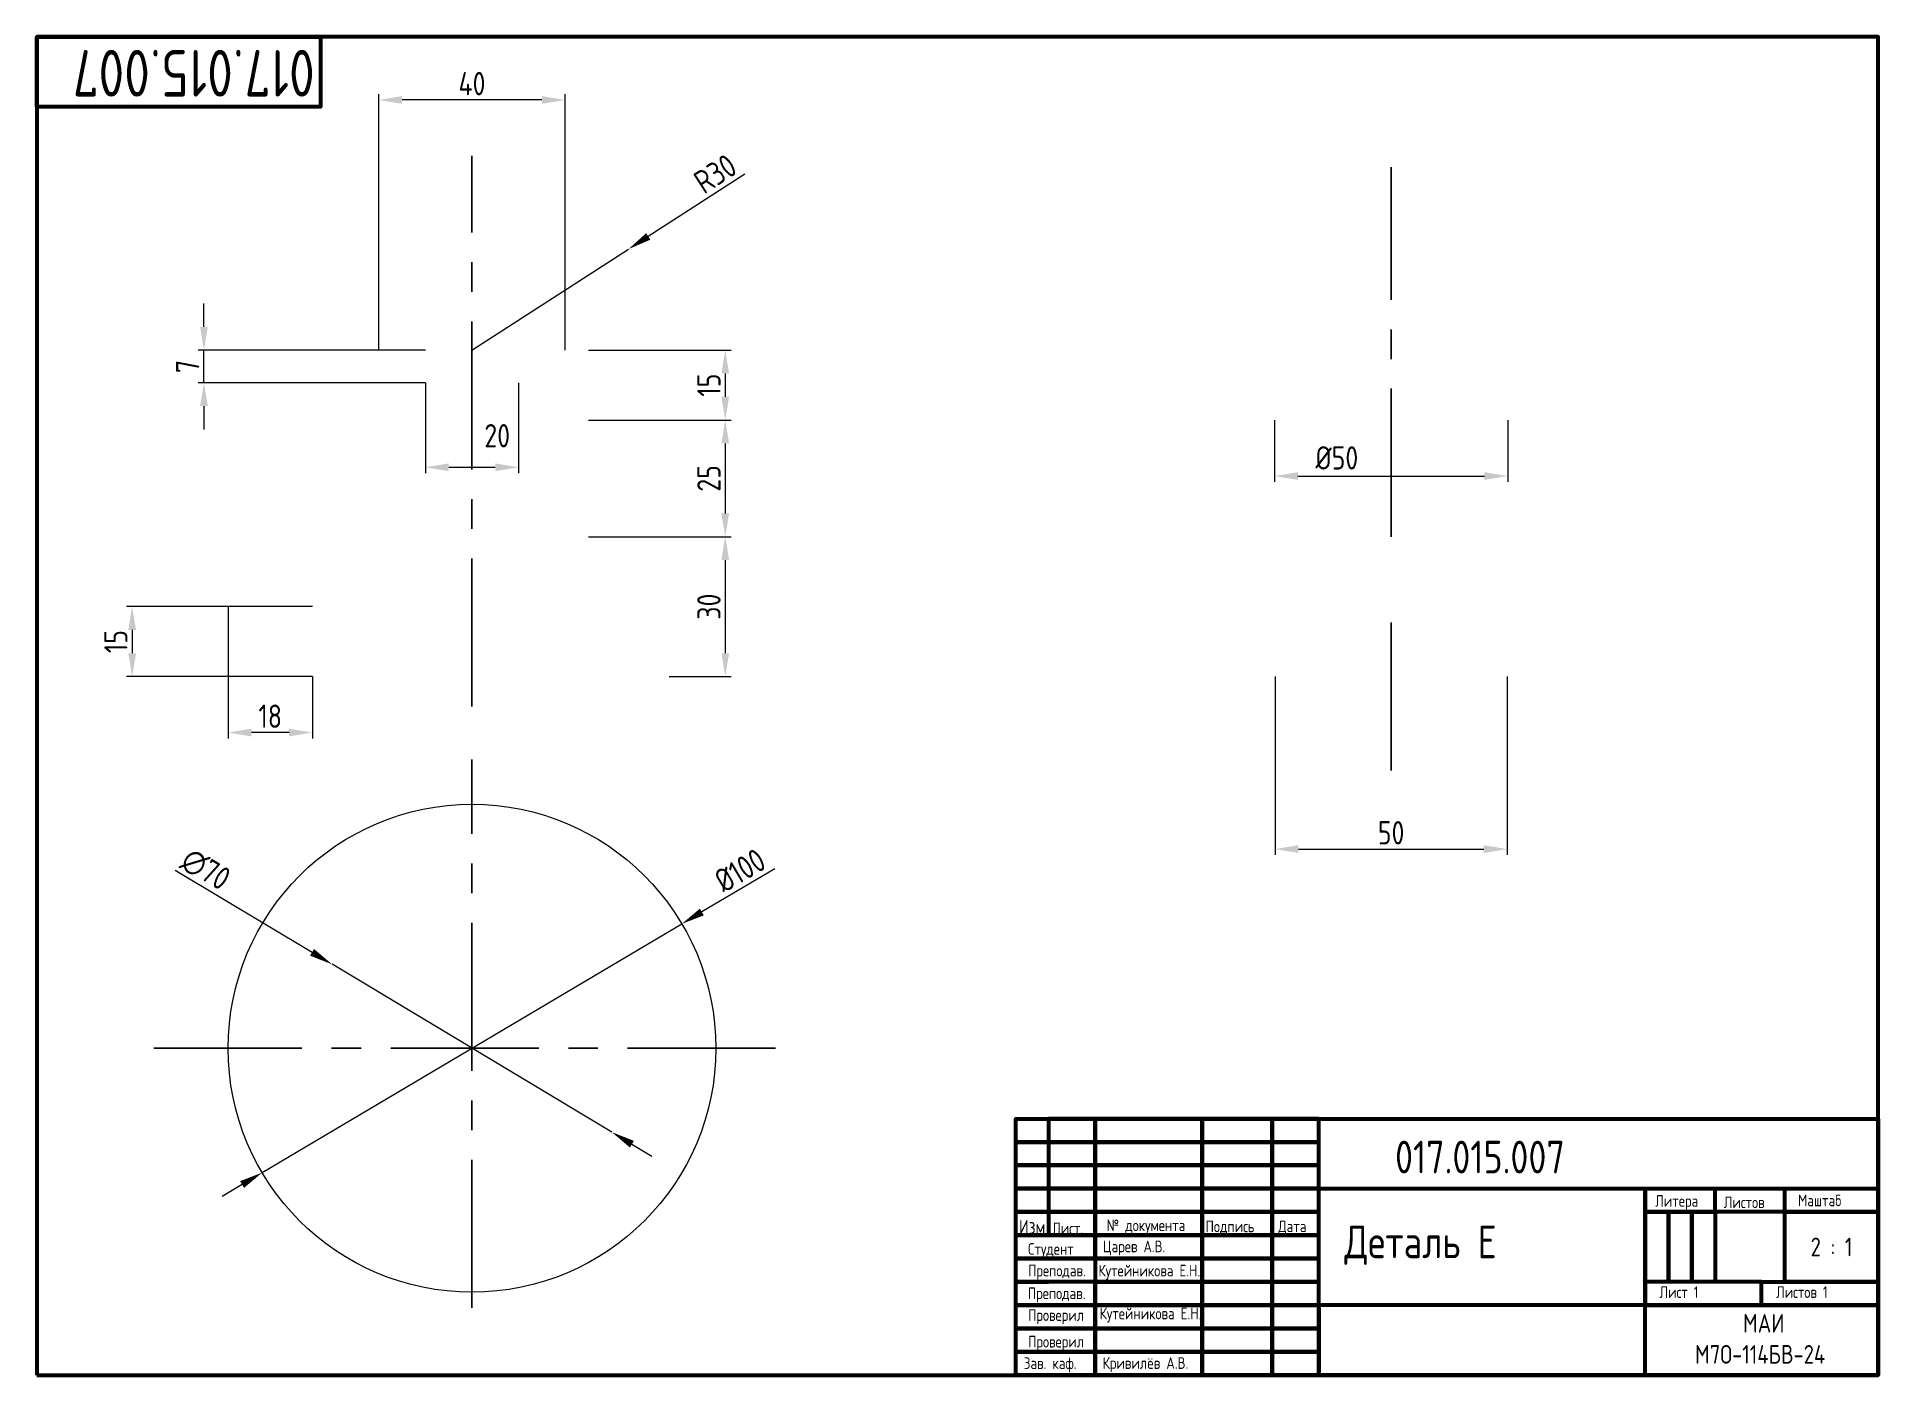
# Paper-space layout 'Деталь Е' of a CAD drawing. Header units: millimetres. Extents: x 20 to 415, y 5 to 292.
import ezdxf

# ---------------------------------------------------------------- set-up
doc = ezdxf.new("R2010")
doc.units = ezdxf.units.MM
doc.linetypes.add('CENTER', pattern=[50.800000000000004, 31.75, -6.35, 6.35, -6.35])
for name, color, linetype, lineweight in [('AM_5', 3, 'Continuous', 25), ('Оси', 1, 'CENTER', 30), ('Основной', 5, 'Continuous', 70), ('Текст', 3, 'Continuous', 20)]:
    doc.layers.add(name, color=color, linetype=linetype, lineweight=lineweight)
doc.styles.get("Standard").update_dxf_attribs({"font": 'arial.ttf'})
doc.styles.add('ГОСТ', font='GOST_A.TTF')
doc.dimstyles.new('Apx$0', dxfattribs={"dimtxt": 5, "dimasz": 5, "dimexe": 1.25, "dimexo": 0, "dimgap": 1, "dimtad": 1, "dimdsep": 46, "dimtxsty": 'ГОСТ', "dimcen": 5, "dimclrd": 256, "dimclre": 256, "dimclrt": 256, "dimadec": 0, "dimazin": 2, "dimtp": 0.1, "dimtm": 0.1, "dimtfac": 0.71, "dimtmove": 1, "dimatfit": 3, "dimldrblk": 'NONE', "dimfxl": 1, "dimlwd": -1, "dimlwe": -1, "dimarcsym": 0})
doc.dimstyles.new('Apx$3', dxfattribs={"dimtxt": 5, "dimasz": 5, "dimexe": 1.25, "dimexo": 0, "dimgap": 1, "dimtad": 1, "dimdsep": 46, "dimtxsty": 'ГОСТ', "dimcen": 5, "dimclrd": 256, "dimclre": 256, "dimclrt": 256, "dimadec": 0, "dimazin": 2, "dimtp": 0.1, "dimtm": 0.1, "dimtfac": 0.71, "dimtmove": 1, "dimatfit": 3, "dimldrblk": 'NONE', "dimfxl": 1, "dimlwd": -1, "dimlwe": -1, "dimarcsym": 0})
doc.dimstyles.new('Apx$4', dxfattribs={"dimtxt": 5, "dimasz": 5, "dimexe": 1.25, "dimexo": 0, "dimgap": 1, "dimtad": 1, "dimdsep": 46, "dimtxsty": 'ГОСТ', "dimcen": 5, "dimclrd": 256, "dimclre": 256, "dimclrt": 256, "dimadec": 0, "dimazin": 2, "dimtp": 0.1, "dimtm": 0.1, "dimtfac": 0.71, "dimtmove": 1, "dimatfit": 3, "dimldrblk": 'NONE', "dimfxl": 1, "dimlwd": -1, "dimlwe": -1, "dimarcsym": 0})

# ---------------------------------------------------------------- blocks, each defined once
blk = doc.blocks.new('*D12')
at = {"layer": 'AM_5', "transparency": 16777216}
for p, q in [((285.64071651006, 154.808548846663), (285.64071651006, 116.5633198341019)), ((335.4009570425796, 154.808548846663), (335.4009570425796, 116.5633198341019)), ((290.64071651006, 117.8133198341019), (330.4009570425796, 117.8133198341019))]:
    blk.add_line(p, q, dxfattribs=at)
for points in [[(290.64071651006, 118.6466531674352), (290.64071651006, 116.9799865007686), (285.64071651006, 117.8133198341019)], [(330.4009570425796, 118.6466531674352), (330.4009570425796, 116.9799865007686), (335.4009570425796, 117.8133198341019)]]:
    blk.add_solid(points, dxfattribs=at)
at = {"layer": 'Defpoints', "color": 0, "transparency": 16777216}
for p in [(285.64071651006, 154.808548846663), (335.4009570425796, 154.808548846663), (335.4009570425796, 117.8133198341019)]:
    blk.add_point(p, dxfattribs=at)
at = {"layer": 'AM_5', "transparency": 16777216, "insert": (310.5208367763198, 121.3151068248095), "char_height": 5, "attachment_point": 5, "style": 'ГОСТ'}
blk.add_mtext('50', dxfattribs=at)
blk = doc.blocks.new('_NONE')
blk = doc.blocks.new('*D13')
at = {"layer": 'AM_5', "transparency": 16777216}
for p, q in [((155.6758348249717, 184.808548846663), (168.9258348249719, 184.808548846663)), ((167.6758348249719, 179.808548846663), (167.6758348249719, 159.808548846663)), ((155.6758348249717, 154.808548846663), (168.9258348249719, 154.808548846663))]:
    blk.add_line(p, q, dxfattribs=at)
for points in [[(166.8425014916386, 179.808548846663), (168.5091681583052, 179.808548846663), (167.6758348249719, 184.808548846663)], [(166.8425014916386, 159.808548846663), (168.5091681583052, 159.808548846663), (167.6758348249719, 154.808548846663)]]:
    blk.add_solid(points, dxfattribs=at)
at = {"layer": 'Defpoints', "color": 0, "transparency": 16777216}
for p in [(155.6758348249717, 184.808548846663), (155.6758348249717, 154.808548846663), (167.6758348249719, 154.808548846663)]:
    blk.add_point(p, dxfattribs=at)
at = {"layer": 'AM_5', "transparency": 16777216, "insert": (164.1740478342643, 169.808548846663), "char_height": 5, "attachment_point": 5, "rotation": 90, "style": 'ГОСТ'}
blk.add_mtext('30', dxfattribs=at)
blk = doc.blocks.new('*D14')
at = {"layer": 'AM_5', "transparency": 16777216}
for p, q in [((138.3472459921925, 209.8085488466631), (168.9258348349732, 209.8085488466631)), ((167.6758348349732, 204.8085488466631), (167.6758348349732, 189.808548846663)), ((138.3472459921925, 184.808548846663), (168.9258348349732, 184.808548846663))]:
    blk.add_line(p, q, dxfattribs=at)
for points in [[(166.8425015016398, 204.8085488466631), (168.5091681683065, 204.8085488466631), (167.6758348349732, 209.8085488466631)], [(166.8425015016399, 189.808548846663), (168.5091681683066, 189.808548846663), (167.6758348349732, 184.808548846663)]]:
    blk.add_solid(points, dxfattribs=at)
at = {"layer": 'Defpoints', "color": 0, "transparency": 16777216}
for p in [(138.3472459921925, 209.8085488466631), (138.3472459921925, 184.808548846663), (167.6758348349732, 184.808548846663)]:
    blk.add_point(p, dxfattribs=at)
at = {"layer": 'AM_5', "transparency": 16777216, "insert": (164.1740478442656, 197.308548846663), "char_height": 5, "attachment_point": 5, "rotation": 90, "style": 'ГОСТ'}
blk.add_mtext('25', dxfattribs=at)
blk = doc.blocks.new('*D15')
at = {"layer": 'AM_5', "transparency": 16777216}
for p, q in [((138.3472459921925, 224.8085488466631), (168.9258348349736, 224.8085488466631)), ((167.6758348349736, 219.8085488466631), (167.6758348349736, 214.8085488466631)), ((138.3472459921925, 209.8085488466631), (168.9258348349736, 209.8085488466631))]:
    blk.add_line(p, q, dxfattribs=at)
for points in [[(166.8425015016402, 219.8085488466631), (168.5091681683069, 219.8085488466631), (167.6758348349736, 224.8085488466631)], [(166.8425015016402, 214.8085488466631), (168.5091681683069, 214.8085488466631), (167.6758348349736, 209.8085488466631)]]:
    blk.add_solid(points, dxfattribs=at)
at = {"layer": 'Defpoints', "color": 0, "transparency": 16777216}
for p in [(138.3472459921925, 224.8085488466631), (138.3472459921925, 209.8085488466631), (167.6758348349736, 209.8085488466631)]:
    blk.add_point(p, dxfattribs=at)
at = {"layer": 'AM_5', "transparency": 16777216, "insert": (164.1722608535583, 217.308548846663), "char_height": 5, "attachment_point": 5, "rotation": 90, "style": 'ГОСТ'}
blk.add_mtext('15', dxfattribs=at)
blk = doc.blocks.new('*D16')
at = {"layer": 'AM_5', "transparency": 16777216}
for p, q in [((171.8753849569423, 262.5682354207364), (151.1607137953127, 249.2040741064801)), ((113.3472459921923, 224.808548846663), (146.9592173727437, 246.4934601887226))]:
    blk.add_line(p, q, dxfattribs=at)
blk.add_solid([(150.7089448090198, 249.9043235102416), (151.6124827816056, 248.5038247027186), (146.9592173727437, 246.4934601887226)], dxfattribs=at)
at = {"layer": 'Defpoints', "color": 0, "transparency": 16777216}
for p in [(146.9592173727437, 246.4934601887226), (113.3472459921923, 224.808548846663)]:
    blk.add_point(p, dxfattribs=at)
at = {"layer": 'AM_5', "transparency": 16777216, "insert": (165.5313287232414, 262.6426488677534), "char_height": 5, "attachment_point": 5, "rotation": 32.828263168746716, "style": 'ГОСТ'}
blk.add_mtext('R30', dxfattribs=at)
blk = doc.blocks.new('*D17')
at = {"layer": 'AM_5', "transparency": 16777216}
for p, q in [((93.34724599219248, 224.808548846663), (93.34724599219248, 279.7138680788946)), ((128.3472459921925, 278.4638680788946), (98.34724599219248, 278.4638680788946)), ((133.3472459921925, 224.808548846663), (133.3472459921925, 279.7138680788946))]:
    blk.add_line(p, q, dxfattribs=at)
for points in [[(98.34724599219248, 279.2972014122279), (98.34724599219248, 277.6305347455613), (93.34724599219248, 278.4638680788946)], [(128.3472459921925, 279.2972014122279), (128.3472459921925, 277.6305347455613), (133.3472459921925, 278.4638680788946)]]:
    blk.add_solid(points, dxfattribs=at)
at = {"layer": 'Defpoints', "color": 0, "transparency": 16777216}
for p in [(93.34724599219248, 278.4638680788946), (93.34724599219248, 224.808548846663), (133.3472459921925, 224.808548846663)]:
    blk.add_point(p, dxfattribs=at)
at = {"layer": 'AM_5', "transparency": 16777216, "insert": (113.3472459921925, 281.9656550696023), "char_height": 5, "attachment_point": 5, "style": 'ГОСТ'}
blk.add_mtext('40', dxfattribs=at)
blk = doc.blocks.new('*D18')
at = {"layer": 'AM_5', "transparency": 16777216}
for p, q in [((103.3472459921925, 217.808548846663), (103.3472459921925, 198.4410428647089)), ((123.3472459921925, 217.808548846663), (123.3472459921925, 198.4410428647089)), ((108.3472459921925, 199.6910428647089), (118.3472459921925, 199.6910428647089))]:
    blk.add_line(p, q, dxfattribs=at)
for points in [[(108.3472459921925, 200.5243761980423), (108.3472459921925, 198.8577095313756), (103.3472459921925, 199.6910428647089)], [(118.3472459921925, 200.5243761980423), (118.3472459921925, 198.8577095313756), (123.3472459921925, 199.6910428647089)]]:
    blk.add_solid(points, dxfattribs=at)
at = {"layer": 'Defpoints', "color": 0, "transparency": 16777216}
for p in [(103.3472459921925, 217.808548846663), (123.3472459921925, 217.808548846663), (123.3472459921925, 199.6910428647089)]:
    blk.add_point(p, dxfattribs=at)
at = {"layer": 'AM_5', "transparency": 16777216, "insert": (118.7598153436709, 206.4600506448498), "char_height": 5, "attachment_point": 5, "style": 'ГОСТ'}
blk.add_mtext('20', dxfattribs=at)
blk = doc.blocks.new('*D19')
at = {"layer": 'AM_5', "transparency": 16777216}
for p, q in [((61.02623280323881, 169.808548846663), (61.02623280323881, 141.558548846663)), ((79.10269827856449, 154.808548846663), (79.10269827856449, 141.558548846663)), ((74.10269827856449, 142.808548846663), (66.02623280323881, 142.808548846663))]:
    blk.add_line(p, q, dxfattribs=at)
for points in [[(66.02623280323881, 143.6418821799963), (66.02623280323881, 141.9752155133297), (61.02623280323881, 142.808548846663)], [(74.10269827856449, 143.6418821799963), (74.10269827856449, 141.9752155133297), (79.10269827856449, 142.808548846663)]]:
    blk.add_solid(points, dxfattribs=at)
at = {"layer": 'Defpoints', "color": 0, "transparency": 16777216}
for p in [(61.02623280323881, 169.808548846663), (79.10269827856449, 154.808548846663), (61.02623280323881, 142.808548846663)]:
    blk.add_point(p, dxfattribs=at)
at = {"layer": 'AM_5', "transparency": 16777216, "insert": (70.06446554090165, 146.3121228280783), "char_height": 5, "attachment_point": 5, "style": 'ГОСТ'}
blk.add_mtext('18', dxfattribs=at)
blk = doc.blocks.new('*D20')
at = {"layer": 'AM_5', "transparency": 16777216}
for p, q in [((79.10269827856452, 169.808548846663), (39.20095202744928, 169.808548846663)), ((40.45095202744928, 164.808548846663), (40.45095202744928, 159.808548846663)), ((79.10269827856452, 154.808548846663), (39.20095202744928, 154.808548846663))]:
    blk.add_line(p, q, dxfattribs=at)
for points in [[(39.61761869411594, 164.808548846663), (41.28428536078261, 164.808548846663), (40.45095202744928, 169.808548846663)], [(39.61761869411594, 159.808548846663), (41.28428536078261, 159.808548846663), (40.45095202744928, 154.808548846663)]]:
    blk.add_solid(points, dxfattribs=at)
at = {"layer": 'Defpoints', "color": 0, "transparency": 16777216}
for p in [(79.10269827856452, 169.808548846663), (40.45095202744928, 154.808548846663), (79.10269827856452, 154.808548846663)]:
    blk.add_point(p, dxfattribs=at)
at = {"layer": 'AM_5', "transparency": 16777216, "insert": (36.94737804603402, 162.308548846663), "char_height": 5, "attachment_point": 5, "rotation": 90, "style": 'ГОСТ'}
blk.add_mtext('15', dxfattribs=at)
blk = doc.blocks.new('*D21')
at = {"layer": 'AM_5', "transparency": 16777216}
for p, q in [((55.83867691644494, 229.8085488466631), (55.83867691644494, 234.8085488466631)), ((103.3472459921925, 224.8085488466631), (54.58867691644494, 224.8085488466631)), ((55.83867691644494, 217.8085488466631), (55.83867691644494, 224.8085488466631)), ((103.3472459921925, 217.8085488466631), (54.58867691644494, 217.8085488466631)), ((55.83867691644494, 212.8085488466631), (55.83867691644495, 207.8085488466631))]:
    blk.add_line(p, q, dxfattribs=at)
for points in [[(55.0053435831116, 229.8085488466631), (56.67201024977827, 229.8085488466631), (55.83867691644494, 224.8085488466631)], [(55.0053435831116, 212.8085488466631), (56.67201024977827, 212.8085488466631), (55.83867691644494, 217.8085488466631)]]:
    blk.add_solid(points, dxfattribs=at)
at = {"layer": 'Defpoints', "color": 0, "transparency": 16777216}
for p in [(55.83867691644494, 224.8085488466631), (103.3472459921925, 224.8085488466631), (103.3472459921925, 217.8085488466631)]:
    blk.add_point(p, dxfattribs=at)
at = {"layer": 'AM_5', "transparency": 16777216, "insert": (52.33688992573734, 221.308548846663), "char_height": 5, "attachment_point": 5, "rotation": 90, "style": 'ГОСТ'}
blk.add_mtext('7', dxfattribs=at)
blk = doc.blocks.new('*D22')
at = {"layer": 'AM_5', "transparency": 16777216}
for p, q in [((285.5208367763198, 209.808548846663), (285.5208367763198, 196.558548846663)), ((335.5208367763198, 209.808548846663), (335.5208367763198, 196.558548846663)), ((290.5208367763198, 197.808548846663), (330.5208367763198, 197.808548846663))]:
    blk.add_line(p, q, dxfattribs=at)
for points in [[(290.5208367763198, 198.6418821799963), (290.5208367763198, 196.9752155133297), (285.5208367763198, 197.808548846663)], [(330.5208367763198, 198.6418821799963), (330.5208367763198, 196.9752155133297), (335.5208367763198, 197.808548846663)]]:
    blk.add_solid(points, dxfattribs=at)
at = {"layer": 'Defpoints', "color": 0, "transparency": 16777216}
for p in [(285.5208367763198, 209.808548846663), (335.5208367763198, 209.808548846663), (335.5208367763198, 197.808548846663)]:
    blk.add_point(p, dxfattribs=at)
at = {"layer": 'AM_5', "transparency": 16777216, "insert": (298.8757259056574, 201.7080701226163), "char_height": 5, "attachment_point": 5, "style": 'ГОСТ'}
blk.add_mtext('%%C50', dxfattribs=at)
blk = doc.blocks.new('*D26')
at = {"layer": 'AM_5', "transparency": 16777216}
for p, q in [((178.2967873894111, 113.5914853823885), (162.6602089493159, 104.3254954064116)), ((68.33575645761393, 48.43031126328188), (158.3587355267712, 101.7765100405961)), ((64.03428303506925, 45.88132589746633), (59.73280961252458, 43.33234053165076))]:
    blk.add_line(p, q, dxfattribs=at)
for points in [[(162.2353780550133, 105.0424076435024), (163.0850398436185, 103.6085831693209), (158.3587355267712, 101.7765100405961)], [(63.60945214076666, 46.59823813455711), (64.45911392937184, 45.16441366037555), (68.33575645761393, 48.43031126328188)]]:
    blk.add_solid(points, dxfattribs=at)
at = {"layer": 'Defpoints', "color": 0, "transparency": 16777216}
for p in [(158.3587355267712, 101.7765100405961), (68.33575645761393, 48.43031126328188)]:
    blk.add_point(p, dxfattribs=at)
at = {"layer": 'AM_5', "transparency": 16777216, "insert": (170.8431231192999, 113.2470891503032), "char_height": 5, "attachment_point": 5, "rotation": 30.650313834023287, "style": 'ГОСТ'}
blk.add_mtext('%%C100', dxfattribs=at)
blk = doc.blocks.new('*D27')
at = {"layer": 'AM_5', "transparency": 16777216}
for p, q in [((49.68674052236559, 113.2818549026726), (79.04328404117786, 95.67616434373728)), ((143.3632126993299, 57.10225117161748), (83.33127928505465, 93.10457013226262)), ((147.6512079432067, 54.53065696014284), (151.9392031870835, 51.95906274866818))]:
    blk.add_line(p, q, dxfattribs=at)
for points in [[(79.47188307642362, 96.39083021771675), (78.61468500593207, 94.96149846975783), (83.33127928505465, 93.10457013226262)], [(148.0798069784524, 55.24532283412231), (147.2226089079609, 53.81599108616338), (143.3632126993299, 57.10225117161748)]]:
    blk.add_solid(points, dxfattribs=at)
at = {"layer": 'Defpoints', "color": 0, "transparency": 16777216}
for p in [(83.33127928505465, 93.10457013226262), (143.3632126993299, 57.10225117161748)]:
    blk.add_point(p, dxfattribs=at)
at = {"layer": 'AM_5', "transparency": 16777216, "insert": (56.21805651112751, 113.4481425319661), "char_height": 5, "attachment_point": 5, "rotation": 329.0480636804317, "style": 'ГОСТ'}
blk.add_mtext('∅70', dxfattribs=at)

psp = doc.layouts.new('Деталь Е')

# ---------------------------------------------------------------- linework, layer by layer
psp.add_circle((113.3472459921925, 75.10341065193917), 52.32101318895364)
at = {"layer": 'Оси'}
for p, q in [((113.3472459921925, 148.4122610804343), (113.3472459921925, 266.4638670788946)), ((310.5208367763198, 184.808548846663), (310.5208367763198, 264.086168034876)), ((310.5208367763198, 134.6673503941168), (310.5208367763198, 169.808548846663)), ((113.3472459921925, 19.45652358764346), (113.3472459921925, 136.9914924867073)), ((45.12198578781795, 75.10341065193917), (181.572506196567, 75.10341065193917))]:
    psp.add_line(p, q, dxfattribs=at)
at = {"layer": 'Основной'}
for p, q in [((380, 40), (380, 44.99999999999999)), ((395, 25), (395, 44.99999999999999))]:
    psp.add_line(p, q, dxfattribs=at)
at = {"layer": 'Основной', "color": 0}
psp.add_lwpolyline([(20, 292.0000000000001), (80.84068296412124, 292.0000000000001), (80.84068296412124, 276.9690513275492), (20, 276.9690513275492)], close=True, dxfattribs=at)
at = {"layer": 'Основной'}
for points in [[(20, 5), (415, 5), (415, 292), (20, 292.0000000000001)], [(415, 5), (230, 5), (230, 60), (415, 59.99999999999998)], [(230, 60), (237, 60), (237, 55), (230, 55)], [(237, 55), (247, 55), (247, 60), (237, 60)], [(247, 55), (270, 55), (270, 60), (247, 60)], [(270, 55), (285, 55), (285, 60), (270, 60)], [(285, 55), (295, 55), (295, 60), (285, 60)], [(230, 55), (237, 55), (237, 50), (230, 50)], [(237, 50), (247, 50), (247, 55), (237, 55)], [(247, 50), (270, 50), (270, 55), (247, 55)], [(270, 50), (285, 50), (285, 55), (270, 55)], [(285, 50), (295, 50), (295, 55), (285, 55)], [(230, 50), (237, 50), (237, 45), (230, 45)], [(237, 45), (247, 45), (247, 50), (237, 50)], [(247, 45), (270, 45), (270, 50), (247, 50)], [(270, 45), (285, 45), (285, 50), (270, 50)], [(285, 45), (295, 45), (295, 50), (285, 50)], [(230, 45), (237, 45), (237, 40), (230, 40)], [(237, 40), (247, 40), (247, 45), (237, 45)], [(247, 40), (270, 40), (270, 45), (247, 45)], [(270, 40), (285, 40), (285, 45), (270, 45)], [(285, 40), (295, 40), (295, 45), (285, 45)], [(365, 20), (295, 20), (295, 45), (365, 44.99999999999999)], [(415, 20), (365, 20), (365, 44.99999999999999), (415, 44.99999999999999)], [(365, 44.99999999999999), (415, 44.99999999999999), (415, 39.99999999999999), (365, 40)], [(230, 40), (237, 40), (237, 35), (230, 35)], [(237, 35), (247, 35), (247, 40), (237, 40)], [(247, 35), (270, 35), (270, 40), (247, 40)], [(270, 35), (285, 35), (285, 40), (270, 40)], [(285, 35), (295, 35), (295, 40), (285, 40)], [(365, 40), (370, 40), (370, 25), (365, 25)], [(370, 40), (375, 40), (375, 25), (370, 25)], [(375, 40), (380, 40), (380, 25), (375, 25)], [(415, 25), (395, 25), (395, 40), (415, 40)], [(247, 30), (270, 30), (270, 35), (247, 35)], [(270, 30), (285, 30), (285, 35), (270, 35)], [(285, 30), (295, 30), (295, 35), (285, 35)], [(247, 25), (270, 25), (270, 30), (247, 30)], [(270, 25), (285, 25), (285, 30), (270, 30)], [(285, 25), (295, 25), (295, 30), (285, 30)], [(247, 20), (270, 20), (270, 25), (247, 25)], [(270, 20), (285, 20), (285, 25), (270, 25)], [(285, 20), (295, 20), (295, 25), (285, 25)], [(365, 20), (390, 20), (390, 25), (365, 25)], [(390, 25), (415, 25), (415, 20), (390, 20)], [(247, 15), (270, 15), (270, 20), (247, 20)], [(270, 15), (285, 15), (285, 20), (270, 20)], [(285, 15), (295, 15), (295, 20), (285, 20)], [(295, 5), (365, 5), (365, 20), (295, 20.00000000000001)], [(365, 20), (415, 20), (415, 5), (365, 5.000000000000007)], [(247, 10), (270, 10), (270, 15), (247, 15)], [(270, 10), (285, 10), (285, 15), (270, 15)], [(285, 10), (295, 10), (295, 15), (285, 15)], [(247, 5), (270, 5), (270, 10), (247, 10)], [(270, 5), (285, 5), (285, 10), (270, 10)], [(285, 5), (295, 5), (295, 10), (285, 10)]]:
    psp.add_lwpolyline(points, close=True, dxfattribs=at)
for points in [[(237, 30), (230, 30), (230, 35), (237, 35)], [(237, 30), (247, 30), (247, 35), (237, 35)], [(237, 25), (230, 25), (230, 30), (237, 30)], [(247, 30), (237, 30)], [(237, 20), (230, 20), (230, 25), (237, 25)], [(237, 20), (247, 20), (247, 25), (237, 25)], [(237, 15), (230, 15), (230, 20), (237, 20)], [(237, 15), (247, 15), (247, 20), (237, 20)], [(237, 10), (230, 10), (230, 15), (237, 15)], [(237, 10), (247, 10), (247, 15), (237, 15)], [(237, 5), (230, 5), (230, 10), (237, 10)], [(237, 5), (247, 5), (247, 10), (237, 10)]]:
    psp.add_lwpolyline(points, dxfattribs=at)

# ---------------------------------------------------------------- texts
at = {"layer": 'Текст', "color": 0, "insert": (79.62281411823483, 279.1957968268977), "char_height": 10, "attachment_point": 1, "rotation": 180}
psp.add_mtext_dynamic_manual_height_columns('{\\fGOST type A|b0|i0|c204|p34;0\\fGOST type A|b0|i0|c0|p34;17\\fGOST type A|b0|i0|c204|p34;.015.00\\fGOST type A|b0|i0|c0|p34;7}', width=120, gutter_width=12.5, heights=[0], dxfattribs=at)
at = {"layer": 'Текст', "style": 'ГОСТ'}
for s, width, heights, insert, char_height, attachment_point in [('017.015.007', 79.05245387326386, [0], (311.3550111729055, 55.27308916243817), 7, 1), ('Литера', 15, [0], (367.1812735916055, 43.62199841828919), 2.5, 1), ('Маштаб', 30, [0], (397.8115508852297, 43.72132024104951), 2.5, 1), ('Листов', 15, [0], (381.8852186475588, 43.31351673544749), 2.5, 1), ('Изм.', 4.245290627575969, [0], (230.6791824986915, 38.28189661250246), 3, 1), ('№ документа', 22.31239138834121, [0], (249.4747943680361, 38.39228768683245), 2.5, 1), ('Деталь Е', 79.05245387326386, [0], (300.495646489469, 37.08441831572156), 7, 1), ('Студент', 17, [0], (232.6478232940203, 33.31484999842246), 2.5, 1), ('Царев А.В.', 30.37419851756704, [0], (248.6644641525595, 33.85514764027221), 2.5, 1), ('2 : 1', 20, [0], (405, 32.5), 4, 5), ('Преподав.', 17, [0], (232.6445719389512, 28.67828461451302), 2.5, 1), ('Кутейникова Е.Н.', 57.41789558584105, [0], (247.7319214762433, 28.66178059518984), 2.5, 1), ('Преподав.', 17, [0], (232.5870247747678, 23.79747721184731), 2.5, 1), ('Лист 1', 25, [0], (368.1044514896697, 24.05087081380529), 2.5, 1), ('Листов 1', 25, [0], (393.1044514896697, 24.05087081380529), 2.5, 1), ('Проверил', 14.34685950790367, [0], (232.6531404920963, 19.12790553958894), 2.5, 1), ('Кутейникова Е.Н.', 57.41789558584105, [0], (247.998362240905, 19.47351505834138), 2.5, 1), ('\\pi20.99571;МАИ\\P\\pi10.70264;М7О-114БВ-24', 50, [0], (365, 18.12823280680755), 4, 1), ('Проверил', 14.34685950790367, [0], (232.6531404920963, 13.43155113228727), 2.5, 1), ('Зав. каф.', 13.02451399800634, [7.579720084672283], (231.7275393675602, 8.818526224296875), 2.5, 1), ('Кривилёв A.B.', 57.41789558584105, [0], (248.6354113526206, 8.846920639422212), 2.5, 1)]:
    psp.add_mtext_dynamic_manual_height_columns(s, width=width, gutter_width=12.5, heights=heights, dxfattribs=dict(at, insert=insert, char_height=char_height, attachment_point=attachment_point))
at = {"layer": 'Текст', "insert": (237.8098749716332, 37.74007002845417), "char_height": 2.5, "width": 6.256254467476769, "attachment_point": 1, "style": 'ГОСТ'}
psp.add_mtext('Лист.', dxfattribs=at)
at = {"layer": 'Текст', "char_height": 2.5, "attachment_point": 1, "style": 'ГОСТ'}
for s, insert in [('Подпись', (270.7272568830219, 38.1495984603182)), ('Дата', (286.2887721856234, 38.16490204065553))]:
    psp.add_mtext(s, dxfattribs=dict(at, insert=insert))

# ---------------------------------------------------------------- dimensions: what is measured, and where the dimension line sits
at = {"layer": 'AM_5'}
dim = psp.add_linear_dim(base=(93.34724599219248, 278.4638680788946), p1=(133.3472459921925, 224.808548846663), p2=(93.34724599219248, 224.808548846663), dimstyle='Apx$0', override={"dimlfac": -1, "dimpost": ''}, dxfattribs=at)
dim.commit()
dim.dimension.update_dxf_attribs({"geometry": '*D17', "text_midpoint": (113.3472459921925, 281.9656550696023)})
dim = psp.add_radius_dim(center=(113.3472459921923, 224.808548846663), mpoint=(146.9592173727437, 246.4934601887226), text='R30', dimstyle='Apx$4', override={"dimlfac": -1, "dimpost": ''}, dxfattribs=at)
dim.commit()
dim.dimension.update_dxf_attribs({"geometry": '*D16', "text_midpoint": (167.4297272340482, 259.700099764942), "dimtype": 164})
for base, p1, p2, picture, middle in [((55.83867691644494, 224.8085488466631), (103.3472459921925, 217.808548846663), (103.3472459921925, 224.808548846663), '*D21', (52.33688992573734, 221.308548846663)), ((40.45095202744928, 154.808548846663), (79.10269827856449, 169.808548846663), (79.10269827856449, 154.808548846663), '*D20', (36.94737804603402, 162.308548846663))]:
    dim = psp.add_linear_dim(base=base, p1=p1, p2=p2, angle=90.00000000000001, dimstyle='Apx$0', override={"dimlfac": -1, "dimpost": ''}, dxfattribs=at)
    dim.commit()
    dim.dimension.update_dxf_attribs({"geometry": picture, "text_midpoint": middle})
for p1, p2, distance, override, picture, middle in [((138.3472459921925, 224.808548846663), (138.3472459921925, 209.808548846663), 29.328588842781105, {"dimlfac": -1, "dimpost": ''}, '*D15', (164.1722608535583, 217.308548846663)), ((138.3472459921925, 209.808548846663), (138.3472459921925, 184.808548846663), 29.328588842780672, {"dimlfac": -1, "dimpost": ''}, '*D14', (164.1740478442656, 197.308548846663)), ((155.6758348249716, 184.808548846663), (155.6758348249716, 154.808548846663), 12.000000000000313, {"dimlfac": -1}, '*D13', (164.1740478342643, 169.808548846663))]:
    dim = psp.add_aligned_dim(p1=p1, p2=p2, distance=distance, dimstyle='Apx$0', override=override, dxfattribs=at)
    dim.commit()
    dim.dimension.update_dxf_attribs({"geometry": picture, "text_midpoint": middle})
dim = psp.add_linear_dim(base=(123.3472459921925, 199.6910428647089), p1=(103.3472459921925, 217.808548846663), p2=(123.3472459921925, 217.808548846663), angle=1.141101885463838e-14, dimstyle='Apx$0', override={"dimlfac": -1}, dxfattribs=at)
dim.commit()
dim.dimension.update_dxf_attribs({"geometry": '*D18', "text_midpoint": (118.7598153436709, 202.9582636541421), "dimtype": 160})
dim = psp.add_linear_dim(base=(335.5208367763198, 197.808548846663), p1=(285.5208367763198, 209.808548846663), p2=(335.5208367763198, 209.808548846663), angle=1.141101885463838e-14, text='%%C<>', dimstyle='Apx$0', override={"dimlfac": -1, "dimpost": ''}, dxfattribs=at)
dim.commit()
dim.dimension.update_dxf_attribs({"geometry": '*D22', "text_midpoint": (298.8757259056574, 198.2062831319087), "dimtype": 160})
dim = psp.add_linear_dim(base=(61.02623280323881, 142.808548846663), p1=(79.10269827856449, 154.808548846663), p2=(61.02623280323881, 169.808548846663), angle=1.141101885463838e-14, text='18', dimstyle='Apx$0', override={"dimlfac": -1, "dimpost": ''}, dxfattribs=at)
dim.commit()
dim.dimension.update_dxf_attribs({"geometry": '*D19', "text_midpoint": (70.06446554090165, 146.3121228280783)})
dim = psp.add_aligned_dim(p1=(285.64071651006, 154.808548846663), p2=(335.4009570425796, 154.808548846663), distance=-36.9952290125611, text='50', dimstyle='Apx$0', override={"dimlfac": -1, "dimpost": ''}, dxfattribs=at)
dim.commit()
dim.dimension.update_dxf_attribs({"geometry": '*D12', "text_midpoint": (310.5208367763198, 121.3151068248095)})
dim = psp.add_diameter_dim_2p(p1=(143.3632126993299, 57.10225117161748), p2=(83.33127928505465, 93.10457013226262), dimstyle='Apx$3', override={"dimlfac": -1, "dimpost": ''}, dxfattribs=at)
dim.commit()
dim.dimension.update_dxf_attribs({"geometry": '*D27', "text_midpoint": (54.41702148010331, 110.4450133397213), "dimtype": 163})
dim = psp.add_diameter_dim_2p(p1=(68.33575645761393, 48.43031126328188), p2=(158.3587355267712, 101.7765100405961), text='%%C100', dimstyle='Apx$3', override={"dimpost": ''}, dxfattribs=at)
dim.commit()
dim.dimension.update_dxf_attribs({"geometry": '*D26', "text_midpoint": (170.8431231192999, 113.2470891503032)})

doc.saveas('drawing.dxf')
